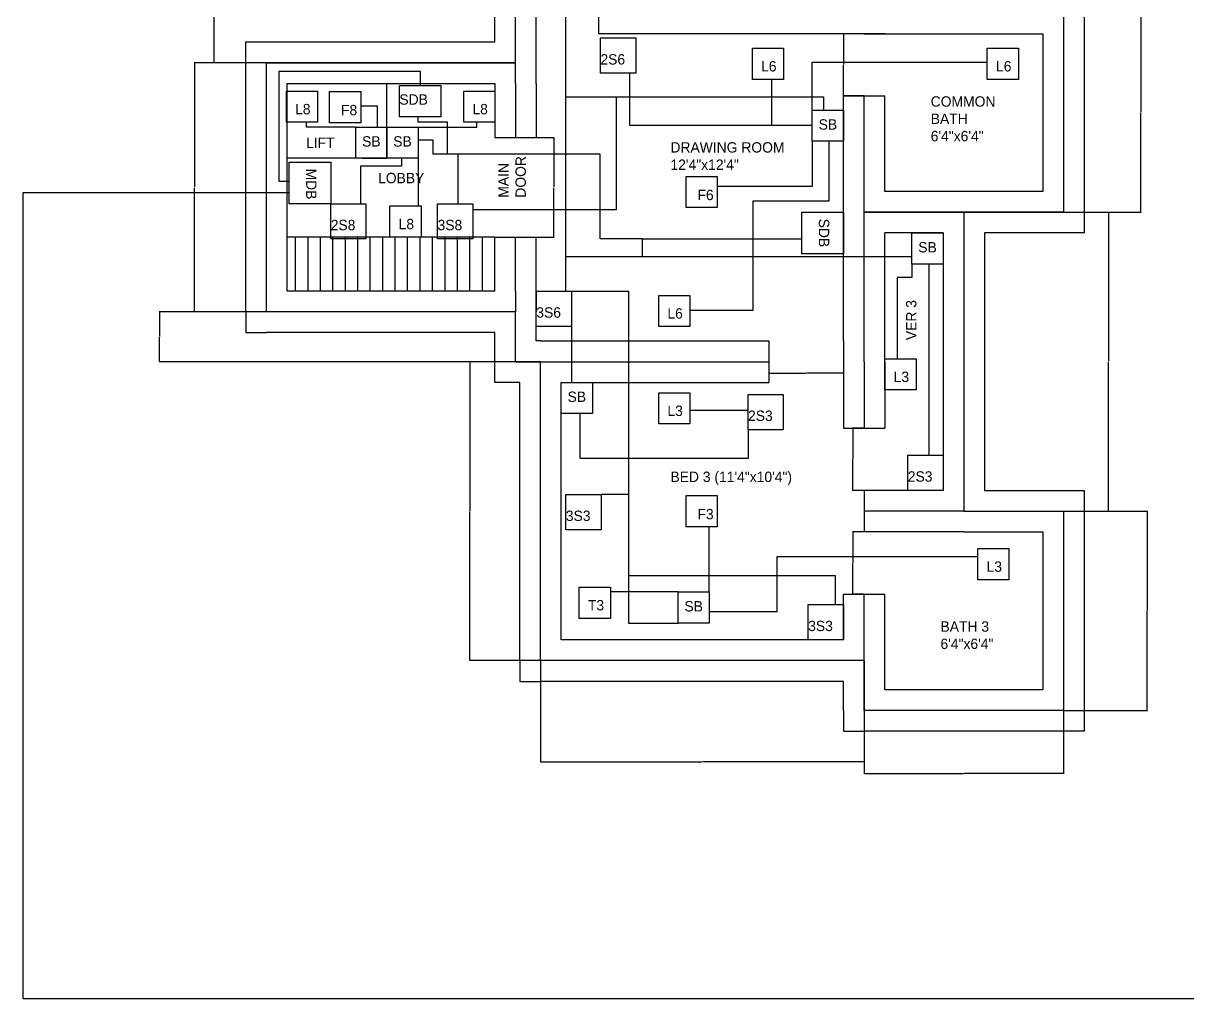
# Model space of a CAD drawing. Header units: inches. Extents: x 239 to 2171, y -819 to 213.
# Drawn here: x 779 to 1340, y -819 to -349 of the extents above; entities that cross this region are included whole.
import ezdxf

# ---------------------------------------------------------------- set-up
doc = ezdxf.new("R2010")
doc.units = ezdxf.units.IN
doc.header["$MEASUREMENT"] = 0
doc.dimstyles.get("Standard").update_dxf_attribs({"dimtxt": 0.18, "dimasz": 0.18, "dimexe": 0.18, "dimexo": 0.0625, "dimgap": 0.09, "dimtad": 0, "dimtih": 1, "dimtoh": 1, "dimdec": 1, "dimzin": 0, "dimdsep": 46, "dimlunit": 3, "dimtxsty": 'Standard', "dimcen": 0.09, "dimadec": 0, "dimazin": 0, "dimtfac": 1, "dimtdec": 1, "dimtofl": 0, "dimtmove": 0, "dimatfit": 3, "dimfxl": 1, "dimtolj": 1, "dimtzin": 0, "dimarcsym": 0})

# ---------------------------------------------------------------- blocks, each defined once
blk = doc.blocks.new('*D10')
at = {"color": 0, "lineweight": -2}
for p, q in [((1280.67, -343.77), (1317.95, -343.77)), ((1317.77, -343.95), (1317.77, -391.59)), ((1317.77, -439.59), (1317.77, -391.95)), ((1280.61, -439.77), (1317.95, -439.77))]:
    blk.add_line(p, q, dxfattribs=at)
at = {"color": 0}
for points in [[(1317.74, -343.95), (1317.8, -343.95), (1317.77, -343.77)], [(1317.74, -439.59), (1317.8, -439.59), (1317.77, -439.77)]]:
    blk.add_solid(points, dxfattribs=at)
at = {"layer": 'Defpoints', "color": 0}
for p in [(1280.61, -343.77), (1280.55, -439.77), (1317.77, -439.77)]:
    blk.add_point(p, dxfattribs=at)
at = {"color": 0, "insert": (1317.77, -391.77), "char_height": 0.18, "attachment_point": 5}
blk.add_mtext("\\A1;8'", dxfattribs=at)
blk = doc.blocks.new('*D11')
at = {"color": 0, "lineweight": -2}
for p, q in [((1232.61, -439.77), (1302.43, -439.77)), ((1302.25, -439.95), (1302.25, -511.59)), ((1302.25, -583.59), (1302.25, -511.95)), ((1232.61, -583.77), (1302.43, -583.77))]:
    blk.add_line(p, q, dxfattribs=at)
at = {"color": 0}
for points in [[(1302.22, -439.95), (1302.28, -439.95), (1302.25, -439.77)], [(1302.22, -583.59), (1302.28, -583.59), (1302.25, -583.77)]]:
    blk.add_solid(points, dxfattribs=at)
at = {"layer": 'Defpoints', "color": 0}
for p in [(1232.55, -439.77), (1232.55, -583.77), (1302.25, -583.77)]:
    blk.add_point(p, dxfattribs=at)
at = {"color": 0, "insert": (1302.25, -511.77), "char_height": 0.18, "attachment_point": 5}
blk.add_mtext("\\A1;12'", dxfattribs=at)
blk = doc.blocks.new('*D12')
at = {"color": 0, "lineweight": -2}
for p, q in [((1280.61, -583.77), (1321.12, -583.77)), ((1320.94, -583.95), (1320.94, -631.59)), ((1320.94, -679.59), (1320.94, -631.95)), ((1280.61, -679.77), (1321.12, -679.77))]:
    blk.add_line(p, q, dxfattribs=at)
at = {"color": 0}
for points in [[(1320.91, -583.95), (1320.97, -583.95), (1320.94, -583.77)], [(1320.91, -679.59), (1320.97, -679.59), (1320.94, -679.77)]]:
    blk.add_solid(points, dxfattribs=at)
at = {"layer": 'Defpoints', "color": 0}
for p in [(1280.55, -583.77), (1280.55, -679.77), (1320.94, -679.77)]:
    blk.add_point(p, dxfattribs=at)
at = {"color": 0, "insert": (1320.94, -631.77), "char_height": 0.18, "attachment_point": 5}
blk.add_mtext("\\A1;8'", dxfattribs=at)
blk = doc.blocks.new('*D13')
at = {"color": 0, "lineweight": -2}
for p, q in [((1184.55, -679.83), (1184.55, -710.31)), ((1280.55, -679.83), (1280.55, -710.31)), ((1184.73, -710.13), (1232.35, -710.13)), ((1280.37, -710.13), (1232.74, -710.13))]:
    blk.add_line(p, q, dxfattribs=at)
at = {"color": 0}
for points in [[(1184.73, -710.1), (1184.73, -710.16), (1184.55, -710.13)], [(1280.37, -710.1), (1280.37, -710.16), (1280.55, -710.13)]]:
    blk.add_solid(points, dxfattribs=at)
at = {"layer": 'Defpoints', "color": 0}
for p in [(1184.55, -679.77), (1280.55, -679.77), (1184.55, -710.13)]:
    blk.add_point(p, dxfattribs=at)
at = {"color": 0, "insert": (1232.55, -710.13), "char_height": 0.18, "attachment_point": 5}
blk.add_mtext("\\A1;8'", dxfattribs=at)
blk = doc.blocks.new('*D14')
at = {"color": 0, "lineweight": -2}
for p, q in [((1028.55, -655.83), (1028.55, -704.65)), ((1184.55, -655.83), (1184.55, -704.65)), ((1028.73, -704.47), (1106.29, -704.47)), ((1184.37, -704.47), (1106.8, -704.47))]:
    blk.add_line(p, q, dxfattribs=at)
at = {"color": 0}
for points in [[(1028.73, -704.44), (1028.73, -704.5), (1028.55, -704.47)], [(1184.37, -704.44), (1184.37, -704.5), (1184.55, -704.47)]]:
    blk.add_solid(points, dxfattribs=at)
at = {"layer": 'Defpoints', "color": 0}
for p in [(1028.55, -655.77), (1184.55, -655.77), (1028.55, -704.47)]:
    blk.add_point(p, dxfattribs=at)
at = {"color": 0, "insert": (1106.55, -704.47), "char_height": 0.18, "attachment_point": 5}
blk.add_mtext("\\A1;13'", dxfattribs=at)
blk = doc.blocks.new('*D15')
at = {"color": 0, "lineweight": -2}
for p, q in [((1028.49, -511.77), (994.36, -511.77)), ((994.54, -511.95), (994.54, -583.59)), ((994.54, -655.59), (994.54, -583.95)), ((1028.49, -655.77), (994.36, -655.77))]:
    blk.add_line(p, q, dxfattribs=at)
at = {"color": 0}
for points in [[(994.51, -511.95), (994.57, -511.95), (994.54, -511.77)], [(994.51, -655.59), (994.57, -655.59), (994.54, -655.77)]]:
    blk.add_solid(points, dxfattribs=at)
at = {"layer": 'Defpoints', "color": 0}
for p in [(994.54, -511.77), (1028.55, -511.77), (1028.55, -655.77)]:
    blk.add_point(p, dxfattribs=at)
at = {"color": 0, "insert": (994.54, -583.77), "char_height": 0.18, "attachment_point": 5}
blk.add_mtext("\\A1;12'", dxfattribs=at)
blk = doc.blocks.new('*D16')
at = {"color": 0, "lineweight": -2}
for p, q in [((1016.49, -487.77), (844.77, -487.77)), ((844.95, -487.95), (844.95, -499.59)), ((844.95, -511.59), (844.95, -499.95)), ((1028.42, -511.77), (844.77, -511.77))]:
    blk.add_line(p, q, dxfattribs=at)
at = {"color": 0}
for points in [[(844.92, -487.95), (844.98, -487.95), (844.95, -487.77)], [(844.92, -511.59), (844.98, -511.59), (844.95, -511.77)]]:
    blk.add_solid(points, dxfattribs=at)
at = {"layer": 'Defpoints', "color": 0}
for p in [(844.95, -487.77), (1016.55, -487.77), (1028.49, -511.77)]:
    blk.add_point(p, dxfattribs=at)
at = {"color": 0, "insert": (844.95, -499.77), "char_height": 0.18, "attachment_point": 5}
blk.add_mtext("\\A1;2'", dxfattribs=at)
blk = doc.blocks.new('*D17')
at = {"color": 0, "lineweight": -2}
for p, q in [((1016.49, -367.77), (861.71, -367.77)), ((861.89, -367.95), (861.89, -427.59)), ((861.89, -487.59), (861.89, -427.95)), ((1016.49, -487.77), (861.71, -487.77))]:
    blk.add_line(p, q, dxfattribs=at)
at = {"color": 0}
for points in [[(861.86, -367.95), (861.92, -367.95), (861.89, -367.77)], [(861.86, -487.59), (861.92, -487.59), (861.89, -487.77)]]:
    blk.add_solid(points, dxfattribs=at)
at = {"layer": 'Defpoints', "color": 0}
for p in [(861.89, -367.77), (1016.55, -367.77), (1016.55, -487.77)]:
    blk.add_point(p, dxfattribs=at)
at = {"color": 0, "insert": (861.89, -427.77), "char_height": 0.18, "attachment_point": 5}
blk.add_mtext("\\A1;10'", dxfattribs=at)
blk = doc.blocks.new('*D18')
at = {"color": 0, "lineweight": -2}
for p, q in [((1016.49, -283.77), (871.15, -283.77)), ((871.33, -283.95), (871.33, -325.59)), ((871.33, -367.59), (871.33, -325.95)), ((1016.49, -367.77), (871.15, -367.77))]:
    blk.add_line(p, q, dxfattribs=at)
at = {"color": 0}
for points in [[(871.3, -283.95), (871.36, -283.95), (871.33, -283.77)], [(871.3, -367.59), (871.36, -367.59), (871.33, -367.77)]]:
    blk.add_solid(points, dxfattribs=at)
at = {"layer": 'Defpoints', "color": 0}
for p in [(871.33, -283.77), (1016.55, -283.77), (1016.55, -367.77)]:
    blk.add_point(p, dxfattribs=at)
at = {"color": 0, "insert": (871.33, -325.77), "char_height": 0.18, "attachment_point": 5}
blk.add_mtext("\\A1;7'", dxfattribs=at)
blk = doc.blocks.new('*D32')
at = {"color": 0, "lineweight": -2}
for p, q in [((1016.61, -403.77), (1035.15, -403.77)), ((1034.97, -403.95), (1034.97, -427.59)), ((1034.97, -451.59), (1034.97, -427.95)), ((1016.61, -451.77), (1035.15, -451.77))]:
    blk.add_line(p, q, dxfattribs=at)
at = {"color": 0}
for points in [[(1034.94, -403.95), (1035, -403.95), (1034.97, -403.77)], [(1034.94, -451.59), (1035, -451.59), (1034.97, -451.77)]]:
    blk.add_solid(points, dxfattribs=at)
at = {"layer": 'Defpoints', "color": 0}
for p in [(1016.55, -403.77), (1016.55, -451.77), (1034.97, -451.77)]:
    blk.add_point(p, dxfattribs=at)
at = {"color": 0, "insert": (1034.97, -427.77), "char_height": 0.18, "attachment_point": 5}
blk.add_mtext("\\A1;4'", dxfattribs=at)
blk = doc.blocks.new('*D33')
at = {"color": 0, "lineweight": -2}
for p, q in [((1184.49, -353.77), (1174.37, -353.77)), ((1174.55, -353.95), (1174.55, -368.59)), ((1174.55, -383.59), (1174.55, -368.95)), ((1184.49, -383.77), (1174.37, -383.77))]:
    blk.add_line(p, q, dxfattribs=at)
at = {"color": 0}
for points in [[(1174.52, -353.95), (1174.58, -353.95), (1174.55, -353.77)], [(1174.52, -383.59), (1174.58, -383.59), (1174.55, -383.77)]]:
    blk.add_solid(points, dxfattribs=at)
at = {"layer": 'Defpoints', "color": 0}
for p in [(1184.55, -353.77), (1174.55, -383.77), (1184.55, -383.77)]:
    blk.add_point(p, dxfattribs=at)
at = {"color": 0, "insert": (1174.55, -368.77), "char_height": 0.18, "attachment_point": 5}
blk.add_mtext('\\A1;2\'-6.0"', dxfattribs=at)
blk = doc.blocks.new('*D34')
at = {"color": 0, "lineweight": -2}
for p, q in [((1138.55, -511.83), (1138.55, -517.49)), ((1174.55, -511.83), (1174.55, -517.49)), ((1138.73, -517.31), (1156.35, -517.31)), ((1174.37, -517.31), (1156.74, -517.31))]:
    blk.add_line(p, q, dxfattribs=at)
at = {"color": 0}
for points in [[(1138.73, -517.28), (1138.73, -517.34), (1138.55, -517.31)], [(1174.37, -517.28), (1174.37, -517.34), (1174.55, -517.31)]]:
    blk.add_solid(points, dxfattribs=at)
at = {"layer": 'Defpoints', "color": 0}
for p in [(1138.55, -511.77), (1174.55, -511.77), (1174.55, -517.31)]:
    blk.add_point(p, dxfattribs=at)
at = {"color": 0, "insert": (1156.55, -517.31), "char_height": 0.18, "attachment_point": 5}
blk.add_mtext("\\A1;3'", dxfattribs=at)
blk = doc.blocks.new('*D35')
at = {"color": 0, "lineweight": -2}
for p, q in [((1184.49, -543.77), (1178.96, -543.77)), ((1179.14, -543.95), (1179.14, -558.59)), ((1179.14, -573.59), (1179.14, -558.95)), ((1184.49, -573.77), (1178.96, -573.77))]:
    blk.add_line(p, q, dxfattribs=at)
at = {"color": 0}
for points in [[(1179.11, -543.95), (1179.17, -543.95), (1179.14, -543.77)], [(1179.11, -573.59), (1179.17, -573.59), (1179.14, -573.77)]]:
    blk.add_solid(points, dxfattribs=at)
at = {"layer": 'Defpoints', "color": 0}
for p in [(1184.55, -543.77), (1179.14, -573.77), (1184.55, -573.77)]:
    blk.add_point(p, dxfattribs=at)
at = {"color": 0, "insert": (1179.14, -558.77), "char_height": 0.18, "attachment_point": 5}
blk.add_mtext('\\A1;2\'-6.0"', dxfattribs=at)
blk = doc.blocks.new('*D36')
at = {"color": 0, "lineweight": -2}
for p, q in [((1184.49, -593.77), (1178.96, -593.77)), ((1179.14, -593.95), (1179.14, -608.59)), ((1179.14, -623.59), (1179.14, -608.95)), ((1184.49, -623.77), (1178.96, -623.77))]:
    blk.add_line(p, q, dxfattribs=at)
at = {"color": 0}
for points in [[(1179.11, -593.95), (1179.17, -593.95), (1179.14, -593.77)], [(1179.11, -623.59), (1179.17, -623.59), (1179.14, -623.77)]]:
    blk.add_solid(points, dxfattribs=at)
at = {"layer": 'Defpoints', "color": 0}
for p in [(1179.14, -593.77), (1184.55, -593.77), (1184.55, -623.77)]:
    blk.add_point(p, dxfattribs=at)
at = {"color": 0, "insert": (1179.14, -608.77), "char_height": 0.18, "attachment_point": 5}
blk.add_mtext('\\A1;2\'-6.0"', dxfattribs=at)

msp = doc.modelspace()

# ---------------------------------------------------------------- linework, layer by layer
for p, q in [((1026.55, -367.77), (1026.55, -283.77)), ((1006.55, -357.77), (1006.55, -293.77)), ((1016.55, -367.77), (1016.55, -293.77)), ((1056.55, -333.77), (1056.55, -353.77)), ((1280.55, -343.77), (1280.55, -439.77)), ((1290.55, -343.77), (1290.55, -439.77)), ((886.55, -367.77), (886.55, -357.77)), ((886.55, -357.77), (896.55, -357.77)), ((896.55, -357.77), (1006.55, -357.77)), ((1184.55, -353.77), (1056.55, -353.77)), ((1057.45, -355.85), (1074.45, -355.85)), ((1057.45, -372.85), (1057.45, -355.85)), ((1074.45, -355.85), (1074.45, -372.85)), ((1194.55, -353.77), (1184.55, -353.77)), ((1184.55, -353.77), (1270.55, -353.77)), ((1270.55, -353.77), (1270.55, -429.77)), ((1130.66, -360.8), (1145.66, -360.8)), ((1130.66, -375.8), (1130.66, -360.8)), ((1145.66, -360.8), (1145.66, -375.8)), ((1243.86, -360.8), (1258.86, -360.8)), ((1243.86, -375.8), (1243.86, -360.8)), ((1258.86, -360.8), (1258.86, -375.8)), ((886.55, -487.77), (886.55, -367.77)), ((896.55, -487.77), (896.55, -367.77)), ((896.55, -367.77), (1016.55, -367.77)), ((1016.55, -377.77), (1016.55, -367.77)), ((1026.55, -377.77), (1026.55, -367.77)), ((1074.45, -372.85), (1057.45, -372.85)), ((1145.66, -375.8), (1130.66, -375.8)), ((1258.86, -375.8), (1243.86, -375.8)), ((906.1, -381.43), (921.1, -381.43)), ((906.1, -396.43), (906.1, -381.43)), ((906.55, -377.77), (1006.55, -377.77)), ((906.55, -477.77), (906.55, -377.77)), ((921.1, -381.43), (921.1, -396.43)), ((954.55, -413.77), (954.55, -377.77)), ((960.56, -378.77), (980.56, -378.77)), ((960.56, -393.77), (960.56, -378.77)), ((980.56, -378.77), (980.56, -393.77)), ((991.55, -381.43), (1006.55, -381.43)), ((991.55, -396.43), (991.55, -381.43)), ((1006.55, -377.77), (1006.55, -403.77)), ((1006.55, -381.43), (1006.55, -396.43)), ((1016.55, -377.77), (1016.55, -403.77)), ((1026.55, -377.77), (1026.55, -403.77)), ((926.94, -381.64), (941.94, -381.64)), ((926.94, -396.64), (926.94, -381.64)), ((941.94, -381.64), (941.94, -396.64)), ((1174.55, -439.77), (1174.55, -383.77)), ((1174.55, -383.77), (1194.55, -383.77)), ((1184.55, -439.77), (1184.55, -383.77)), ((1194.55, -429.77), (1194.55, -383.77)), ((1159.55, -390.59), (1174.55, -390.59)), ((1159.55, -405.59), (1159.55, -390.59)), ((1174.55, -390.59), (1174.55, -405.59)), ((921.1, -396.43), (906.1, -396.43)), ((941.94, -396.64), (926.94, -396.64)), ((980.56, -393.77), (960.56, -393.77)), ((1006.55, -396.43), (991.55, -396.43)), ((1159.55, -397.93), (1140.05, -397.93)), ((939.55, -398.77), (954.55, -398.77)), ((939.55, -413.77), (939.55, -398.77)), ((954.55, -398.77), (969.55, -398.77)), ((954.55, -413.77), (954.55, -398.77)), ((954.55, -398.77), (954.55, -413.77)), ((969.55, -398.77), (969.55, -413.77)), ((1006.55, -403.77), (1026.55, -403.77)), ((1174.55, -405.59), (1159.55, -405.59)), ((942.55, -413.77), (906.55, -413.77)), ((954.55, -413.77), (939.55, -413.77)), ((942.55, -413.77), (954.55, -413.77)), ((969.55, -413.77), (954.55, -413.77)), ((907.47, -435.66), (907.47, -415.66)), ((907.47, -415.66), (927.47, -415.66)), ((927.47, -415.66), (927.47, -435.66)), ((1098.72, -422.51), (1113.72, -422.51)), ((1098.72, -437.51), (1098.72, -422.51)), ((1113.72, -422.51), (1113.72, -437.51)), ((1270.55, -429.77), (1194.55, -429.77)), ((927.47, -435.66), (907.47, -435.66)), ((927.47, -435.66), (944.47, -435.66)), ((927.47, -452.66), (927.47, -435.66)), ((944.47, -435.66), (944.47, -452.66)), ((956.01, -436.77), (971.01, -436.77)), ((956.01, -451.77), (956.01, -436.77)), ((971.01, -436.77), (971.01, -451.77)), ((978.96, -435.66), (995.96, -435.66)), ((978.96, -452.66), (978.96, -435.66)), ((995.96, -435.66), (995.96, -452.66)), ((1113.72, -437.51), (1098.72, -437.51)), ((1154.55, -459.77), (1154.55, -439.77)), ((1154.55, -439.77), (1174.55, -439.77)), ((1174.55, -449.77), (1174.55, -439.77)), ((1174.55, -501.77), (1174.55, -439.77)), ((1174.55, -439.77), (1174.55, -459.77)), ((1280.55, -439.77), (1184.55, -439.77)), ((1184.55, -439.77), (1184.55, -439.77)), ((1184.55, -511.77), (1184.55, -439.77)), ((1184.55, -439.77), (1232.55, -439.77)), ((1232.55, -439.77), (1232.55, -583.77)), ((1290.55, -439.77), (1290.55, -449.77)), ((1006.55, -451.77), (906.55, -451.77)), ((910.55, -477.77), (910.55, -451.77)), ((916.55, -477.77), (916.55, -451.77)), ((922.55, -477.77), (922.55, -451.77)), ((944.47, -452.66), (927.47, -452.66)), ((928.55, -477.77), (928.55, -451.77)), ((934.55, -477.77), (934.55, -451.77)), ((940.55, -477.77), (940.55, -451.77)), ((946.55, -477.77), (946.55, -451.77)), ((952.55, -477.77), (952.55, -451.77)), ((971.01, -451.77), (956.01, -451.77)), ((958.55, -477.77), (958.55, -451.77)), ((964.55, -477.77), (964.55, -451.77)), ((970.55, -477.77), (970.55, -451.77)), ((976.55, -477.77), (976.55, -451.77)), ((995.96, -452.66), (978.96, -452.66)), ((982.55, -477.77), (982.55, -451.77)), ((988.55, -477.77), (988.55, -451.77)), ((994.55, -477.77), (994.55, -451.77)), ((1000.55, -477.77), (1000.55, -451.77)), ((1006.55, -477.77), (1006.55, -451.77)), ((1006.55, -451.77), (1026.55, -451.77)), ((1016.55, -477.77), (1016.55, -451.77)), ((1026.55, -477.77), (1026.55, -451.77)), ((1174.55, -449.77), (1174.55, -449.77)), ((1174.55, -449.77), (1174.55, -449.77)), ((1194.55, -511.77), (1194.55, -449.77)), ((1222.55, -449.77), (1194.55, -449.77)), ((1207.55, -449.77), (1222.55, -449.77)), ((1207.55, -464.77), (1207.55, -449.77)), ((1222.55, -449.77), (1222.55, -573.77)), ((1222.55, -449.77), (1222.55, -464.77)), ((1280.55, -449.77), (1242.55, -449.77)), ((1242.55, -449.77), (1242.55, -573.77)), ((1290.55, -449.77), (1280.55, -449.77)), ((1174.55, -459.77), (1154.55, -459.77)), ((1222.55, -464.77), (1207.55, -464.77)), ((1006.55, -477.77), (906.55, -477.77)), ((1016.55, -477.77), (1016.55, -487.77)), ((1026.55, -477.77), (1026.55, -487.77)), ((1026.55, -477.77), (1043.55, -477.77)), ((1026.55, -494.77), (1026.55, -477.77)), ((1043.55, -477.77), (1043.55, -494.77)), ((1085.51, -479.85), (1100.51, -479.85)), ((1085.51, -494.85), (1085.51, -479.85)), ((1100.51, -479.85), (1100.51, -494.85)), ((886.55, -487.77), (886.55, -497.77)), ((1016.55, -487.77), (896.55, -487.77)), ((1016.55, -511.77), (1016.55, -487.77)), ((1026.55, -501.77), (1026.55, -487.77)), ((886.55, -497.77), (896.55, -497.77)), ((1006.55, -497.77), (896.55, -497.77)), ((1006.55, -511.77), (1006.55, -497.77)), ((1043.55, -494.77), (1026.55, -494.77)), ((1100.51, -494.85), (1085.51, -494.85)), ((1028.55, -501.77), (1026.55, -501.77)), ((1028.55, -501.77), (1138.55, -501.77)), ((1138.55, -501.77), (1138.55, -521.77)), ((1174.55, -501.77), (1174.55, -521.77)), ((1194.55, -510.38), (1209.55, -510.38)), ((1194.55, -525.38), (1194.55, -510.38)), ((1209.55, -510.38), (1209.55, -525.38)), ((1006.55, -521.77), (1006.55, -511.77)), ((1016.55, -511.77), (1028.55, -511.77)), ((1028.55, -655.77), (1028.55, -511.77)), ((1028.55, -511.77), (1138.55, -511.77)), ((1184.55, -511.77), (1184.55, -543.77)), ((1194.55, -521.77), (1194.55, -511.77)), ((1194.55, -511.77), (1194.55, -543.77)), ((1016.55, -521.77), (1006.55, -521.77)), ((1018.55, -521.77), (1016.55, -521.77)), ((1018.55, -655.77), (1018.55, -521.77)), ((1038.55, -645.77), (1038.55, -521.77)), ((1038.55, -521.77), (1138.55, -521.77)), ((1038.55, -521.77), (1053.55, -521.77)), ((1038.55, -536.77), (1038.55, -521.77)), ((1053.55, -521.77), (1053.55, -536.77)), ((1174.55, -521.77), (1174.55, -543.77)), ((1085.51, -526.74), (1100.51, -526.74)), ((1085.51, -541.74), (1085.51, -526.74)), ((1100.51, -526.74), (1100.51, -541.74)), ((1209.55, -525.38), (1194.55, -525.38)), ((1128.57, -527.52), (1145.57, -527.52)), ((1128.57, -544.52), (1128.57, -527.52)), ((1145.57, -527.52), (1145.57, -544.52)), ((1053.55, -536.77), (1038.55, -536.77)), ((1100.51, -541.74), (1085.51, -541.74)), ((1174.55, -543.77), (1194.55, -543.77)), ((1145.57, -544.52), (1128.57, -544.52)), ((1205.55, -556.77), (1222.55, -556.77)), ((1205.55, -573.77), (1205.55, -556.77)), ((1222.55, -556.77), (1222.55, -573.77)), ((1040.76, -575.71), (1057.76, -575.71)), ((1040.76, -592.71), (1040.76, -575.71)), ((1057.76, -575.71), (1057.76, -592.71)), ((1098.72, -576.27), (1113.72, -576.27)), ((1098.72, -591.27), (1098.72, -576.27)), ((1113.72, -576.27), (1113.72, -591.27)), ((1222.55, -573.77), (1184.55, -573.77)), ((1184.55, -573.77), (1184.55, -593.77)), ((1222.55, -573.77), (1205.55, -573.77)), ((1242.55, -573.77), (1280.55, -573.77)), ((1280.55, -573.77), (1290.55, -573.77)), ((1290.55, -573.77), (1290.55, -583.77)), ((1232.55, -583.77), (1184.55, -583.77)), ((1232.55, -583.77), (1280.55, -583.77)), ((1280.55, -583.77), (1280.55, -679.77)), ((1290.55, -583.77), (1290.55, -679.77)), ((1057.76, -592.71), (1040.76, -592.71)), ((1113.72, -591.27), (1098.72, -591.27)), ((1232.55, -593.77), (1184.55, -593.77)), ((1232.55, -593.77), (1270.55, -593.77)), ((1270.55, -593.77), (1270.55, -669.77)), ((1239.31, -601.8), (1254.31, -601.8)), ((1239.31, -616.8), (1239.31, -601.8)), ((1254.31, -601.8), (1254.31, -616.8)), ((1254.31, -616.8), (1239.31, -616.8)), ((1047.22, -620.41), (1062.22, -620.41)), ((1047.22, -635.41), (1047.22, -620.41)), ((1062.22, -620.41), (1062.22, -635.41)), ((1094.86, -622.69), (1109.86, -622.69)), ((1094.86, -637.69), (1094.86, -622.69)), ((1109.86, -622.69), (1109.86, -637.69)), ((1174.55, -645.77), (1174.55, -623.77)), ((1174.55, -623.77), (1194.55, -623.77)), ((1184.55, -679.77), (1184.55, -623.77)), ((1194.55, -669.77), (1194.55, -623.77)), ((1157.55, -628.77), (1174.55, -628.77)), ((1157.55, -645.77), (1157.55, -628.77)), ((1174.55, -628.77), (1174.55, -645.77)), ((1062.22, -635.41), (1047.22, -635.41)), ((1109.86, -637.69), (1094.86, -637.69)), ((1174.55, -645.77), (1038.55, -645.77)), ((1174.55, -645.77), (1157.55, -645.77)), ((1018.55, -655.77), (1018.55, -665.77)), ((1184.55, -655.77), (1028.55, -655.77)), ((1018.55, -665.77), (1028.55, -665.77)), ((1174.55, -665.77), (1028.55, -665.77)), ((1174.55, -679.77), (1174.55, -665.77)), ((1270.55, -669.77), (1194.55, -669.77)), ((1174.55, -679.77), (1174.55, -689.77)), ((1280.55, -679.77), (1184.55, -679.77)), ((1290.55, -679.77), (1290.55, -689.77)), ((1174.55, -689.77), (1184.55, -689.77)), ((1280.55, -689.77), (1184.55, -689.77)), ((1290.55, -689.77), (1280.55, -689.77))]:
    msp.add_line(p, q)
at = {"color": 3}
for p, q in [((1040.57, -295.21), (1040.57, -477.77)), ((1040.57, -384.24), (1164.92, -384.24)), ((1065.06, -384.24), (1065.06, -438.57)), ((1164.92, -384.24), (1164.92, -390.59)), ((969.55, -396.43), (969.55, -393.77)), ((983.69, -396.43), (969.55, -396.43)), ((983.69, -411.89), (983.69, -396.43)), ((976.82, -405.04), (969.55, -405.04)), ((976.82, -411.89), (976.82, -405.04)), ((983.69, -411.89), (976.82, -411.89)), ((1057.29, -411.89), (983.69, -411.89)), ((988.92, -411.89), (983.69, -411.89)), ((988.92, -435.66), (988.92, -411.89)), ((1057.29, -452.55), (1057.29, -411.89)), ((1065.06, -438.57), (995.96, -438.57)), ((1077.65, -452.55), (1057.29, -452.55)), ((1077.65, -461.11), (1077.65, -452.55)), ((1077.65, -452.55), (1154.55, -452.55)), ((1040.57, -461.11), (1207.55, -461.11)), ((1043.55, -477.77), (1071.03, -477.77)), ((1071.03, -477.77), (1071.03, -575.71)), ((1043.55, -494.77), (1043.55, -521.77)), ((1071.03, -575.71), (1057.76, -575.71)), ((1071.03, -575.71), (1071.03, -614.72)), ((1071.03, -614.72), (1170.52, -614.72)), ((1071.03, -614.72), (1071.03, -637.69)), ((1170.52, -614.72), (1170.52, -628.77)), ((1071.03, -637.69), (1094.86, -637.69))]:
    msp.add_line(p, q, dxfattribs=at)
at = {"color": 1}
for p, q in [((1159.55, -397.93), (1159.55, -367.51)), ((1159.55, -367.51), (1243.86, -367.51)), ((1071.53, -397.93), (1071.53, -372.85)), ((1140.05, -397.93), (1140.05, -375.8)), ((950.01, -388.61), (941.94, -388.61)), ((950.01, -398.77), (950.01, -388.61)), ((915.86, -398.77), (915.86, -396.43)), ((997.9, -398.77), (997.9, -396.43)), ((1159.55, -397.93), (1071.53, -397.93)), ((939.55, -398.77), (915.86, -398.77)), ((969.55, -398.77), (997.9, -398.77)), ((1159.55, -405.59), (1159.55, -427.33)), ((1167.46, -405.59), (1167.46, -434.43)), ((961.64, -413.77), (961.64, -417.64)), ((969.55, -413.77), (969.55, -436.77)), ((961.64, -417.64), (941.77, -417.64)), ((941.77, -417.64), (941.77, -435.66)), ((1159.55, -427.33), (1113.72, -427.33)), ((1167.46, -434.43), (1130.92, -434.43)), ((1130.92, -434.43), (1130.92, -487.15)), ((1207.55, -464.77), (1207.55, -471.25)), ((1215.69, -464.77), (1215.69, -556.77)), ((1207.55, -471.25), (1200.46, -471.25)), ((1200.46, -471.25), (1200.46, -510.38)), ((1130.92, -487.15), (1100.51, -487.15)), ((1047.68, -558.45), (1047.68, -536.77)), ((1128.57, -535.3), (1100.51, -535.3)), ((1128.57, -544.52), (1128.57, -558.45)), ((1128.57, -558.45), (1047.68, -558.45)), ((1109.86, -622.69), (1109.86, -591.27)), ((1142.6, -632.09), (1142.6, -605.6)), ((1142.6, -605.6), (1239.31, -605.6)), ((1094.86, -622.69), (1062.22, -622.69)), ((1109.86, -632.09), (1142.6, -632.09))]:
    msp.add_line(p, q, dxfattribs=at)
at = {"color": 5}
for p, q in [((970.77, -371.95), (902.42, -371.95)), ((902.42, -371.95), (902.42, -424.79)), ((970.77, -378.77), (970.77, -371.95)), ((902.42, -424.79), (907.47, -424.79)), ((779.34, -818.62), (779.34, -430.26)), ((779.34, -430.26), (907.47, -430.26)), ((1675.39, -818.62), (779.34, -818.62))]:
    msp.add_line(p, q, dxfattribs=at)

# ---------------------------------------------------------------- texts
at = {"char_height": 5, "attachment_point": 1}
for s, insert, width in [('2S6', (1057.45, -363.64), 16.3851), ('L6', (1134.85, -366.98), 19.1598), ('L6', (1248.06, -366.98), 19.1598), ('SDB', (960.56, -382.98), 0.0849), ('COMMON BATH\\P6\'4"x6\'4"', (1216.6, -383.93), 36.2783), ('L8', (910.3, -387.61), 19.1598), ('F8', (932.43, -388.08), 23.8875), ('L8', (995.75, -387.61), 19.1598), ('SB', (1162.6, -394.99), 36.2783), ('LIFT', (915.61, -403.85), 36.2783), ('SB', (942.6, -403.16), 36.2783), ('SB', (957.6, -403.16), 36.2783), ('DRAWING ROOM\\P12\'4"x12\'4"', (1091.18, -406.04), 63.3563), ('LOBBY', (950.3, -420.82), 36.2783), ('F6', (1104.21, -428.95), 23.8875), ('L8', (960.2, -442.95), 19.1598), ('2S8', (927.47, -443.45), 16.3851), ('3S8', (978.96, -443.45), 16.3851), ('SB', (1210.6, -454.16), 36.2783), ('3S6', (1026.55, -485.56), 16.3851), ('L6', (1089.71, -486.03), 19.1598), ('L3', (1198.75, -516.56), 19.1598), ('SB', (1041.6, -526.16), 36.2783), ('L3', (1089.71, -532.92), 19.1598), ('2S3', (1128.57, -535.3), 16.3851), ('BED 3 (11\'4"x10\'4")', (1091.18, -564.73), 78.0307), ('2S3', (1205.55, -564.56), 16.3851), ('3S3', (1040.76, -583.5), 16.3851), ('F3', (1104.21, -582.7), 23.8875), ('L3', (1243.51, -607.98), 19.1598), ('T3', (1051.42, -626.59), 19.1598), ('SB', (1097.91, -627.09), 36.2783), ('3S3', (1157.55, -636.56), 16.3851), ('BATH 3\\P6\'4"x6\'4"', (1221.3, -636.85), 36.2783)]:
    msp.add_mtext(s, dxfattribs=dict(at, insert=insert, width=width))
for s, insert, width, rotation in [('MAIN DOOR', (1008.17, -432.79), 36.2783, 90), ('MDB', (920.62, -418.76), 16.3851, 270), ('SDB', (1167.7, -442.87), 16.3851, 270), ('VER 3', (1204.71, -501.39), 36.2783, 90)]:
    msp.add_mtext(s, dxfattribs=dict(at, insert=insert, width=width, rotation=rotation))

# ---------------------------------------------------------------- dimensions: what is measured, and where the dimension line sits
for base, p1, p2, picture, middle in [((871.33, -283.77), (1016.55, -367.77), (1016.55, -283.77), '*D18', (871.33, -325.77)), ((1317.77, -439.77), (1280.61, -343.77), (1280.55, -439.77), '*D10', (1317.77, -391.77)), ((1174.55, -383.77), (1184.55, -353.77), (1184.55, -383.77), '*D33', (1174.55, -368.77)), ((861.89, -367.77), (1016.55, -487.77), (1016.55, -367.77), '*D17', (861.89, -427.77)), ((1034.97, -451.77), (1016.55, -403.77), (1016.55, -451.77), '*D32', (1034.97, -427.77)), ((1302.25, -583.77), (1232.55, -439.77), (1232.55, -583.77), '*D11', (1302.25, -511.77)), ((844.95, -487.77), (1028.49, -511.77), (1016.55, -487.77), '*D16', (844.95, -499.77)), ((994.54, -511.77), (1028.55, -655.77), (1028.55, -511.77), '*D15', (994.54, -583.77)), ((1179.14, -573.77), (1184.55, -543.77), (1184.55, -573.77), '*D35', (1179.14, -558.77)), ((1320.94, -679.77), (1280.55, -583.77), (1280.55, -679.77), '*D12', (1320.94, -631.77)), ((1179.14, -593.77), (1184.55, -623.77), (1184.55, -593.77), '*D36', (1179.14, -608.77))]:
    dim = msp.add_linear_dim(base=base, p1=p1, p2=p2, angle=90, dimstyle='Standard')
    dim.commit()
    dim.dimension.update_dxf_attribs({"geometry": picture, "text_midpoint": middle})
for base, p1, p2, picture, middle in [((1174.55, -517.31), (1138.55, -511.77), (1174.55, -511.77), '*D34', (1156.55, -517.31)), ((1184.55, -710.13), (1280.55, -679.77), (1184.55, -679.77), '*D13', (1232.55, -710.13))]:
    dim = msp.add_linear_dim(base=base, p1=p1, p2=p2, dimstyle='Standard')
    dim.commit()
    dim.dimension.update_dxf_attribs({"geometry": picture, "text_midpoint": middle})
dim = msp.add_aligned_dim(p1=(1184.55, -655.77), p2=(1028.55, -655.77), distance=48.7, dimstyle='Standard')
dim.commit()
dim.dimension.update_dxf_attribs({"geometry": '*D14', "text_midpoint": (1106.55, -704.47)})

doc.saveas('drawing.dxf')
